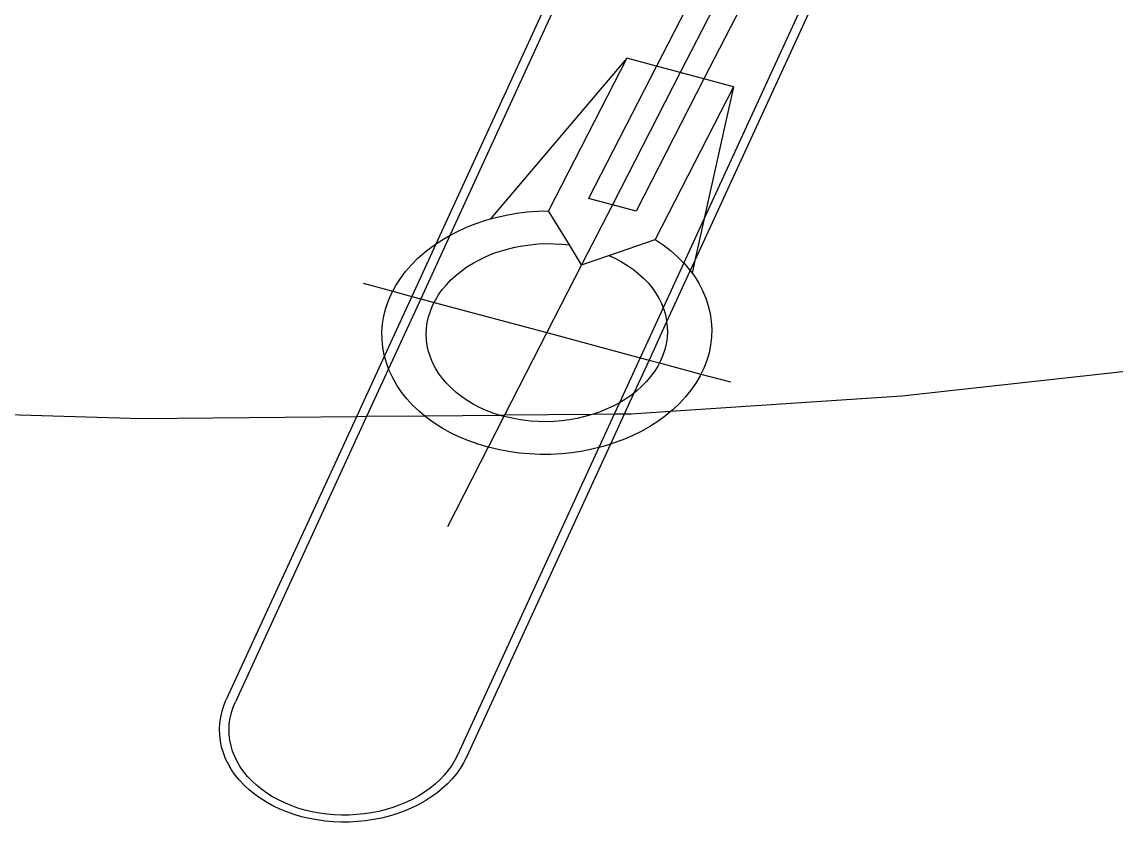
# Model space of a CAD drawing. Extents: x -83 to 83, y -28 to 43.
# Drawn here: x -78.155 to -77.9357, y -7.6592 to -7.4987 of the extents above; entities that cross this region are included whole.
import ezdxf

# ---------------------------------------------------------------- set-up
doc = ezdxf.new("R2010")
doc.units = 0
doc.layers.get('0').update_dxf_attribs({"linetype": 'CONTINUOUS'})

msp = doc.modelspace()

# ---------------------------------------------------------------- linework, layer by layer
for p, q in [((-77.97505, -7.40457), (-78.02785, -7.50762)), ((-77.96964, -7.40456), (-78.02309, -7.50889)), ((-77.96423, -7.40455), (-78.01834, -7.51017)), ((-78.01211, -7.41282), (-78.07206, -7.54327)), ((-78.0103, -7.41325), (-78.06926, -7.54154)), ((-77.96397, -7.42435), (-78.02014, -7.54659)), ((-77.96578, -7.42392), (-78.01826, -7.53813)), ((-78.03379, -7.50602), (-78.06111, -7.53822)), ((-78.03379, -7.50602), (-78.04946, -7.5366)), ((-78.02785, -7.50762), (-78.03379, -7.50602)), ((-78.02785, -7.50762), (-78.04143, -7.53413)), ((-78.02309, -7.50889), (-78.02785, -7.50762)), ((-78.02309, -7.50889), (-78.03668, -7.53541)), ((-78.01834, -7.51017), (-78.03193, -7.53669)), ((-78.01834, -7.51017), (-78.02309, -7.50889)), ((-78.0124, -7.51177), (-78.01834, -7.51017)), ((-78.0124, -7.51177), (-78.02807, -7.54236)), ((-78.0124, -7.51177), (-78.01826, -7.53813)), ((-78.03668, -7.53541), (-78.04143, -7.53413)), ((-78.05374, -7.53683), (-78.0516, -7.53667)), ((-78.0516, -7.53667), (-78.04946, -7.5366)), ((-78.04528, -7.54344), (-78.04946, -7.5366)), ((-78.03668, -7.53541), (-78.04284, -7.54743)), ((-78.03193, -7.53669), (-78.03668, -7.53541)), ((-78.06399, -7.53915), (-78.06203, -7.53849)), ((-78.06203, -7.53849), (-78.06111, -7.53822)), ((-78.06111, -7.53822), (-78.06001, -7.53793)), ((-78.06001, -7.53793), (-78.05795, -7.53746)), ((-78.05795, -7.53746), (-78.05586, -7.5371)), ((-78.05586, -7.5371), (-78.05374, -7.53683)), ((-78.01826, -7.53813), (-78.02237, -7.54706)), ((-78.01826, -7.53813), (-78.02014, -7.54659)), ((-78.06926, -7.54154), (-78.06774, -7.54074)), ((-78.06774, -7.54074), (-78.0659, -7.5399)), ((-78.0659, -7.5399), (-78.06399, -7.53915)), ((-78.07206, -7.54327), (-78.07689, -7.55376)), ((-78.06926, -7.54154), (-78.0751, -7.55424)), ((-78.07277, -7.54375), (-78.07206, -7.54327)), ((-78.07206, -7.54327), (-78.07118, -7.54267)), ((-78.07118, -7.54267), (-78.0695, -7.54166)), ((-78.0695, -7.54166), (-78.06926, -7.54154)), ((-78.05312, -7.5434), (-78.05155, -7.54325)), ((-78.05155, -7.54325), (-78.04998, -7.54319)), ((-78.04998, -7.54319), (-78.0484, -7.5432)), ((-78.0484, -7.5432), (-78.04684, -7.54328)), ((-78.04684, -7.54328), (-78.04528, -7.54344)), ((-78.0374, -7.54556), (-78.02807, -7.54236)), ((-78.02807, -7.54236), (-78.0265, -7.54341)), ((-78.07566, -7.54613), (-78.07426, -7.5449)), ((-78.07426, -7.5449), (-78.07277, -7.54375)), ((-78.06199, -7.54578), (-78.06061, -7.5452)), ((-78.06061, -7.5452), (-78.05918, -7.5447)), ((-78.05918, -7.5447), (-78.05771, -7.54427)), ((-78.05771, -7.54427), (-78.0562, -7.5439)), ((-78.0562, -7.5439), (-78.05467, -7.54361)), ((-78.05467, -7.54361), (-78.05312, -7.5434)), ((-78.04284, -7.54743), (-78.04528, -7.54344)), ((-78.04284, -7.54743), (-78.0374, -7.54556)), ((-78.0374, -7.54556), (-78.03607, -7.54618)), ((-78.0265, -7.54341), (-78.02503, -7.54455)), ((-78.02503, -7.54455), (-78.02366, -7.54575)), ((-78.07811, -7.54876), (-78.07694, -7.54741)), ((-78.07694, -7.54741), (-78.07566, -7.54613)), ((-78.06582, -7.54787), (-78.0646, -7.54711)), ((-78.0646, -7.54711), (-78.06333, -7.54641)), ((-78.06333, -7.54641), (-78.06199, -7.54578)), ((-78.04284, -7.54743), (-78.04981, -7.56104)), ((-78.03607, -7.54618), (-78.03481, -7.54685)), ((-78.03481, -7.54685), (-78.03361, -7.54759)), ((-78.03361, -7.54759), (-78.03247, -7.54838)), ((-78.02237, -7.54706), (-78.0265, -7.55606)), ((-78.02366, -7.54575), (-78.02241, -7.54702)), ((-78.02241, -7.54702), (-78.02237, -7.54706)), ((-78.02237, -7.54706), (-78.02127, -7.54835)), ((-78.02014, -7.54659), (-78.02107, -7.54861)), ((-78.02014, -7.54659), (-78.0207, -7.54908)), ((-78.07916, -7.55015), (-78.07811, -7.54876)), ((-78.06903, -7.55046), (-78.06804, -7.54955)), ((-78.06804, -7.54955), (-78.06696, -7.54868)), ((-78.06696, -7.54868), (-78.06582, -7.54787)), ((-78.03247, -7.54838), (-78.03141, -7.54923)), ((-78.03141, -7.54923), (-78.03043, -7.55013)), ((-78.02107, -7.54861), (-78.02579, -7.55887)), ((-78.02127, -7.54835), (-78.02107, -7.54861)), ((-78.02107, -7.54861), (-78.0207, -7.54908)), ((-78.0207, -7.54908), (-78.02024, -7.54972)), ((-78.02024, -7.54972), (-78.01935, -7.55115)), ((-78.08665, -7.55114), (-78.0807, -7.55274)), ((-78.0807, -7.55274), (-78.08008, -7.55159)), ((-78.08008, -7.55159), (-78.07916, -7.55015)), ((-78.07077, -7.55242), (-78.06994, -7.55142)), ((-78.06994, -7.55142), (-78.06903, -7.55046)), ((-78.03043, -7.55013), (-78.02953, -7.55107)), ((-78.02953, -7.55107), (-78.02872, -7.55206)), ((-78.02872, -7.55206), (-78.028, -7.55308)), ((-78.01935, -7.55115), (-78.01858, -7.55262)), ((-78.07689, -7.55376), (-78.08237, -7.5657)), ((-78.08155, -7.55458), (-78.08088, -7.55307)), ((-78.0751, -7.55424), (-78.08155, -7.56827)), ((-78.08088, -7.55307), (-78.0807, -7.55274)), ((-78.0807, -7.55274), (-78.07689, -7.55376)), ((-78.07689, -7.55376), (-78.0751, -7.55424)), ((-78.0751, -7.55424), (-78.07238, -7.55497)), ((-78.07216, -7.55453), (-78.07151, -7.55346)), ((-78.07151, -7.55346), (-78.07077, -7.55242)), ((-78.028, -7.55308), (-78.02737, -7.55414)), ((-78.02737, -7.55414), (-78.02683, -7.55523)), ((-78.01858, -7.55262), (-78.01794, -7.55412)), ((-78.01794, -7.55412), (-78.01744, -7.55566)), ((-78.08248, -7.55769), (-78.08208, -7.55612)), ((-78.08208, -7.55612), (-78.08155, -7.55458)), ((-78.07316, -7.55675), (-78.07271, -7.55563)), ((-78.07271, -7.55563), (-78.07238, -7.55497)), ((-78.07238, -7.55497), (-78.07216, -7.55453)), ((-78.07238, -7.55497), (-78.04981, -7.56104)), ((-78.0265, -7.55606), (-78.0311, -7.56607)), ((-78.02683, -7.55523), (-78.0265, -7.55606)), ((-78.0265, -7.55606), (-78.02639, -7.55634)), ((-78.02639, -7.55634), (-78.02605, -7.55747)), ((-78.01744, -7.55566), (-78.01707, -7.55721)), ((-78.08274, -7.55926), (-78.08248, -7.55769)), ((-78.07377, -7.55904), (-78.07352, -7.55788)), ((-78.07352, -7.55788), (-78.07316, -7.55675)), ((-78.02605, -7.55747), (-78.02582, -7.55862)), ((-78.02582, -7.55862), (-78.02579, -7.55887)), ((-78.01707, -7.55721), (-78.01684, -7.55879)), ((-78.08287, -7.56084), (-78.08274, -7.55926)), ((-78.08285, -7.56243), (-78.08287, -7.56084)), ((-78.07398, -7.56136), (-78.07393, -7.5602)), ((-78.07393, -7.5602), (-78.07377, -7.55904)), ((-78.02579, -7.55887), (-78.02932, -7.56655)), ((-78.02579, -7.55887), (-78.02568, -7.55978)), ((-78.02568, -7.55978), (-78.02565, -7.56094)), ((-78.01684, -7.55879), (-78.01675, -7.56037)), ((-78.01675, -7.56037), (-78.01679, -7.56195)), ((-78.0827, -7.56401), (-78.08285, -7.56243)), ((-78.07392, -7.56252), (-78.07398, -7.56136)), ((-78.07377, -7.56368), (-78.07392, -7.56252)), ((-78.04981, -7.56104), (-78.05831, -7.57762)), ((-78.04981, -7.56104), (-78.0311, -7.56607)), ((-78.02572, -7.56211), (-78.02589, -7.56326)), ((-78.02565, -7.56094), (-78.02572, -7.56211)), ((-78.01679, -7.56195), (-78.01698, -7.56353)), ((-78.08241, -7.56557), (-78.0827, -7.56401)), ((-78.07351, -7.56482), (-78.07377, -7.56368)), ((-78.07315, -7.56595), (-78.07351, -7.56482)), ((-78.02616, -7.56441), (-78.02654, -7.56555)), ((-78.02589, -7.56326), (-78.02616, -7.56441)), ((-78.0173, -7.5651), (-78.01776, -7.56665)), ((-78.01698, -7.56353), (-78.0173, -7.5651)), ((-78.08237, -7.5657), (-78.08798, -7.57791)), ((-78.08237, -7.5657), (-78.08241, -7.56557)), ((-78.08198, -7.56712), (-78.08237, -7.5657)), ((-78.08155, -7.56827), (-78.08198, -7.56712)), ((-78.0727, -7.56706), (-78.07315, -7.56595)), ((-78.07214, -7.56814), (-78.0727, -7.56706)), ((-78.0311, -7.56607), (-78.03526, -7.57511)), ((-78.02932, -7.56655), (-78.03235, -7.57315)), ((-78.0311, -7.56607), (-78.02932, -7.56655)), ((-78.02932, -7.56655), (-78.02724, -7.56711)), ((-78.02724, -7.56711), (-78.02758, -7.56776)), ((-78.02701, -7.56667), (-78.02724, -7.56711)), ((-78.02724, -7.56711), (-78.01892, -7.56934)), ((-78.02654, -7.56555), (-78.02701, -7.56667)), ((-78.01776, -7.56665), (-78.01836, -7.56818)), ((-78.08155, -7.56827), (-78.08597, -7.57789)), ((-78.08141, -7.56864), (-78.08155, -7.56827)), ((-78.08071, -7.57013), (-78.08141, -7.56864)), ((-78.0715, -7.5692), (-78.07214, -7.56814)), ((-78.07075, -7.57021), (-78.0715, -7.5692)), ((-78.02825, -7.56882), (-78.029, -7.56985)), ((-78.02758, -7.56776), (-78.02825, -7.56882)), ((-78.01909, -7.56968), (-78.01994, -7.57115)), ((-78.01892, -7.56934), (-78.01909, -7.56968)), ((-78.01836, -7.56818), (-78.01892, -7.56934)), ((-78.01892, -7.56934), (-78.01297, -7.57094)), ((-77.92464, -7.56781), (-77.97862, -7.5738)), ((-78.07989, -7.57158), (-78.08071, -7.57013)), ((-78.07893, -7.57298), (-78.07989, -7.57158)), ((-78.06992, -7.57119), (-78.07075, -7.57021)), ((-78.06901, -7.57213), (-78.06992, -7.57119)), ((-78.03077, -7.5718), (-78.03178, -7.5727)), ((-78.02985, -7.57084), (-78.03077, -7.5718)), ((-78.029, -7.56985), (-78.02985, -7.57084)), ((-78.01994, -7.57115), (-78.02092, -7.57257)), ((-78.07786, -7.57434), (-78.07893, -7.57298)), ((-78.06801, -7.57302), (-78.06901, -7.57213)), ((-78.06694, -7.57385), (-78.06801, -7.57302)), ((-78.06579, -7.57464), (-78.06694, -7.57385)), ((-78.03235, -7.57315), (-78.0343, -7.5774)), ((-78.03287, -7.57356), (-78.03403, -7.57436)), ((-78.03235, -7.57315), (-78.03287, -7.57356)), ((-78.03178, -7.5727), (-78.03235, -7.57315)), ((-77.97862, -7.5738), (-78.025, -7.57686)), ((-78.02203, -7.57394), (-78.02325, -7.57526)), ((-78.02092, -7.57257), (-78.02203, -7.57394)), ((-78.13108, -7.57832), (-78.22906, -7.57534)), ((-78.07666, -7.57564), (-78.07786, -7.57434)), ((-78.07536, -7.57688), (-78.07666, -7.57564)), ((-78.06458, -7.57536), (-78.06579, -7.57464)), ((-78.0633, -7.57603), (-78.06458, -7.57536)), ((-78.06196, -7.57663), (-78.0633, -7.57603)), ((-78.03654, -7.57579), (-78.03789, -7.57642)), ((-78.03526, -7.57511), (-78.03654, -7.57579)), ((-78.03526, -7.57511), (-78.03632, -7.57742)), ((-78.03403, -7.57436), (-78.03526, -7.57511)), ((-78.02325, -7.57526), (-78.02458, -7.57651)), ((-78.08798, -7.57791), (-78.13108, -7.57832)), ((-78.08798, -7.57791), (-78.11406, -7.63465)), ((-78.08597, -7.57789), (-78.11225, -7.63508)), ((-78.08597, -7.57789), (-78.08798, -7.57791)), ((-78.07428, -7.57778), (-78.08597, -7.57789)), ((-78.07428, -7.57778), (-78.07536, -7.57688)), ((-78.05915, -7.57763), (-78.07428, -7.57778)), ((-78.07394, -7.57805), (-78.07428, -7.57778)), ((-78.07243, -7.57915), (-78.07394, -7.57805)), ((-78.06058, -7.57716), (-78.06196, -7.57663)), ((-78.05841, -7.57783), (-78.06159, -7.58402)), ((-78.05915, -7.57763), (-78.06058, -7.57716)), ((-78.05831, -7.57762), (-78.05915, -7.57763)), ((-78.05841, -7.57783), (-78.05915, -7.57763)), ((-78.05831, -7.57762), (-78.05841, -7.57783)), ((-78.05767, -7.57802), (-78.05841, -7.57783)), ((-78.04072, -7.57747), (-78.05831, -7.57762)), ((-78.05617, -7.57835), (-78.05767, -7.57802)), ((-78.05464, -7.5786), (-78.05617, -7.57835)), ((-78.04371, -7.57824), (-78.04525, -7.57852)), ((-78.0422, -7.57789), (-78.04371, -7.57824)), ((-78.04072, -7.57747), (-78.0422, -7.57789)), ((-78.04069, -7.57746), (-78.04072, -7.57747)), ((-78.03928, -7.57698), (-78.04069, -7.57746)), ((-78.03632, -7.57742), (-78.04069, -7.57746)), ((-78.03632, -7.57742), (-78.03938, -7.58408)), ((-78.03789, -7.57642), (-78.03928, -7.57698)), ((-78.0343, -7.5774), (-78.03707, -7.58341)), ((-78.0343, -7.5774), (-78.03632, -7.57742)), ((-78.03293, -7.57738), (-78.0343, -7.5774)), ((-78.025, -7.57686), (-78.03293, -7.57738)), ((-78.02602, -7.57771), (-78.02756, -7.57883)), ((-78.025, -7.57686), (-78.02602, -7.57771)), ((-78.02458, -7.57651), (-78.025, -7.57686)), ((-78.07082, -7.58018), (-78.07243, -7.57915)), ((-78.06912, -7.58112), (-78.07082, -7.58018)), ((-78.05308, -7.57877), (-78.05464, -7.5786)), ((-78.05152, -7.57887), (-78.05308, -7.57877)), ((-78.04994, -7.5789), (-78.05152, -7.57887)), ((-78.04837, -7.57885), (-78.04994, -7.5789)), ((-78.0468, -7.57872), (-78.04837, -7.57885)), ((-78.04525, -7.57852), (-78.0468, -7.57872)), ((-78.02919, -7.57988), (-78.03091, -7.58085)), ((-78.02756, -7.57883), (-78.02919, -7.57988)), ((-78.06734, -7.58198), (-78.06912, -7.58112)), ((-78.06548, -7.58275), (-78.06734, -7.58198)), ((-78.06356, -7.58344), (-78.06548, -7.58275)), ((-78.03457, -7.58253), (-78.03651, -7.58324)), ((-78.0327, -7.58173), (-78.03457, -7.58253)), ((-78.03091, -7.58085), (-78.0327, -7.58173)), ((-78.06159, -7.58402), (-78.06975, -7.59997)), ((-78.03938, -7.58408), (-78.06772, -7.64575)), ((-78.03707, -7.58341), (-78.06591, -7.64619)), ((-78.06159, -7.58402), (-78.06356, -7.58344)), ((-78.05956, -7.58451), (-78.06159, -7.58402)), ((-78.05749, -7.5849), (-78.05956, -7.58451)), ((-78.05539, -7.58519), (-78.05749, -7.5849)), ((-78.04261, -7.5848), (-78.04472, -7.58512)), ((-78.04053, -7.58437), (-78.04261, -7.5848)), ((-78.03938, -7.58408), (-78.04053, -7.58437)), ((-78.0385, -7.58386), (-78.03938, -7.58408)), ((-78.03707, -7.58341), (-78.0385, -7.58386)), ((-78.03651, -7.58324), (-78.03707, -7.58341)), ((-78.05327, -7.58538), (-78.05539, -7.58519)), ((-78.05113, -7.58547), (-78.05327, -7.58538)), ((-78.04898, -7.58546), (-78.05113, -7.58547)), ((-78.04684, -7.58534), (-78.04898, -7.58546)), ((-78.04472, -7.58512), (-78.04684, -7.58534)), ((-78.11454, -7.63581), (-78.11406, -7.63465)), ((-78.1127, -7.63615), (-78.11225, -7.63508)), ((-78.11519, -7.63817), (-78.11491, -7.63698)), ((-78.11491, -7.63698), (-78.11454, -7.63581)), ((-78.1133, -7.63834), (-78.11304, -7.63724)), ((-78.11304, -7.63724), (-78.1127, -7.63615)), ((-78.11542, -7.64058), (-78.11536, -7.63937)), ((-78.11536, -7.63937), (-78.11519, -7.63817)), ((-78.11352, -7.64057), (-78.11346, -7.63945)), ((-78.11346, -7.63945), (-78.1133, -7.63834)), ((-78.11539, -7.64178), (-78.11542, -7.64058)), ((-78.11524, -7.64298), (-78.11539, -7.64178)), ((-78.11348, -7.64168), (-78.11352, -7.64057)), ((-78.11335, -7.64279), (-78.11348, -7.64168)), ((-78.115, -7.64417), (-78.11524, -7.64298)), ((-78.11465, -7.64534), (-78.115, -7.64417)), ((-78.11312, -7.64389), (-78.11335, -7.64279)), ((-78.1128, -7.64497), (-78.11312, -7.64389)), ((-78.1142, -7.64649), (-78.11465, -7.64534)), ((-78.11238, -7.64604), (-78.1128, -7.64497)), ((-78.11187, -7.64708), (-78.11238, -7.64604)), ((-78.06772, -7.64575), (-78.06825, -7.6468)), ((-78.06591, -7.64619), (-78.06649, -7.64732)), ((-78.11365, -7.64762), (-78.1142, -7.64649)), ((-78.113, -7.64872), (-78.11365, -7.64762)), ((-78.11127, -7.6481), (-78.11187, -7.64708)), ((-78.11059, -7.64908), (-78.11127, -7.6481)), ((-78.06888, -7.64783), (-78.06958, -7.64882)), ((-78.06825, -7.6468), (-78.06888, -7.64783)), ((-78.06716, -7.64843), (-78.06793, -7.6495)), ((-78.06649, -7.64732), (-78.06716, -7.64843)), ((-78.11226, -7.64978), (-78.113, -7.64872)), ((-78.11143, -7.65081), (-78.11226, -7.64978)), ((-78.1105, -7.65179), (-78.11143, -7.65081)), ((-78.10982, -7.65003), (-78.11059, -7.64908)), ((-78.10897, -7.65094), (-78.10982, -7.65003)), ((-78.07125, -7.6507), (-78.0722, -7.65158)), ((-78.07038, -7.64978), (-78.07125, -7.6507)), ((-78.06958, -7.64882), (-78.07038, -7.64978)), ((-78.06879, -7.65054), (-78.06973, -7.65153)), ((-78.06793, -7.6495), (-78.06879, -7.65054)), ((-78.1095, -7.65273), (-78.1105, -7.65179)), ((-78.10841, -7.65361), (-78.1095, -7.65273)), ((-78.10804, -7.6518), (-78.10897, -7.65094)), ((-78.10703, -7.65262), (-78.10804, -7.6518)), ((-78.10596, -7.65339), (-78.10703, -7.65262)), ((-78.07323, -7.65241), (-78.07432, -7.65319)), ((-78.0722, -7.65158), (-78.07323, -7.65241)), ((-78.07076, -7.65248), (-78.07187, -7.65338)), ((-78.06973, -7.65153), (-78.07076, -7.65248)), ((-78.10725, -7.65444), (-78.10841, -7.65361)), ((-78.10602, -7.65522), (-78.10725, -7.65444)), ((-78.10472, -7.65593), (-78.10602, -7.65522)), ((-78.10482, -7.65411), (-78.10596, -7.65339)), ((-78.10362, -7.65477), (-78.10482, -7.65411)), ((-78.10236, -7.65537), (-78.10362, -7.65477)), ((-78.07796, -7.65521), (-78.07928, -7.65577)), ((-78.07669, -7.65459), (-78.07796, -7.65521)), ((-78.07547, -7.65392), (-78.07669, -7.65459)), ((-78.0743, -7.65501), (-78.07561, -7.65574)), ((-78.07432, -7.65319), (-78.07547, -7.65392)), ((-78.07305, -7.65422), (-78.0743, -7.65501)), ((-78.07187, -7.65338), (-78.07305, -7.65422)), ((-78.10336, -7.65658), (-78.10472, -7.65593)), ((-78.10195, -7.65716), (-78.10336, -7.65658)), ((-78.10105, -7.6559), (-78.10236, -7.65537)), ((-78.10048, -7.65767), (-78.10195, -7.65716)), ((-78.0997, -7.65638), (-78.10105, -7.6559)), ((-78.0983, -7.65679), (-78.0997, -7.65638)), ((-78.09688, -7.65713), (-78.0983, -7.65679)), ((-78.09542, -7.6574), (-78.09688, -7.65713)), ((-78.09394, -7.65761), (-78.09542, -7.6574)), ((-78.08495, -7.65734), (-78.08643, -7.65756)), ((-78.08349, -7.65705), (-78.08495, -7.65734)), ((-78.08205, -7.65669), (-78.08349, -7.65705)), ((-78.08065, -7.65626), (-78.08205, -7.65669)), ((-78.07928, -7.65577), (-78.08065, -7.65626)), ((-78.07842, -7.65701), (-78.07989, -7.65754)), ((-78.07699, -7.65641), (-78.07842, -7.65701)), ((-78.07561, -7.65574), (-78.07699, -7.65641)), ((-78.09898, -7.65812), (-78.10048, -7.65767)), ((-78.09743, -7.65849), (-78.09898, -7.65812)), ((-78.09586, -7.65878), (-78.09743, -7.65849)), ((-78.09426, -7.659), (-78.09586, -7.65878)), ((-78.09265, -7.65915), (-78.09426, -7.659)), ((-78.09245, -7.65774), (-78.09394, -7.65761)), ((-78.09102, -7.65921), (-78.09265, -7.65915)), ((-78.09094, -7.6578), (-78.09245, -7.65774)), ((-78.08939, -7.6592), (-78.09102, -7.65921)), ((-78.08944, -7.65779), (-78.09094, -7.6578)), ((-78.08793, -7.65771), (-78.08944, -7.65779)), ((-78.08776, -7.65911), (-78.08939, -7.6592)), ((-78.08643, -7.65756), (-78.08793, -7.65771)), ((-78.08614, -7.65895), (-78.08776, -7.65911)), ((-78.08454, -7.65871), (-78.08614, -7.65895)), ((-78.08296, -7.65839), (-78.08454, -7.65871)), ((-78.08141, -7.658), (-78.08296, -7.65839)), ((-78.07989, -7.65754), (-78.08141, -7.658))]:
    msp.add_line(p, q)

doc.saveas('drawing.dxf')
